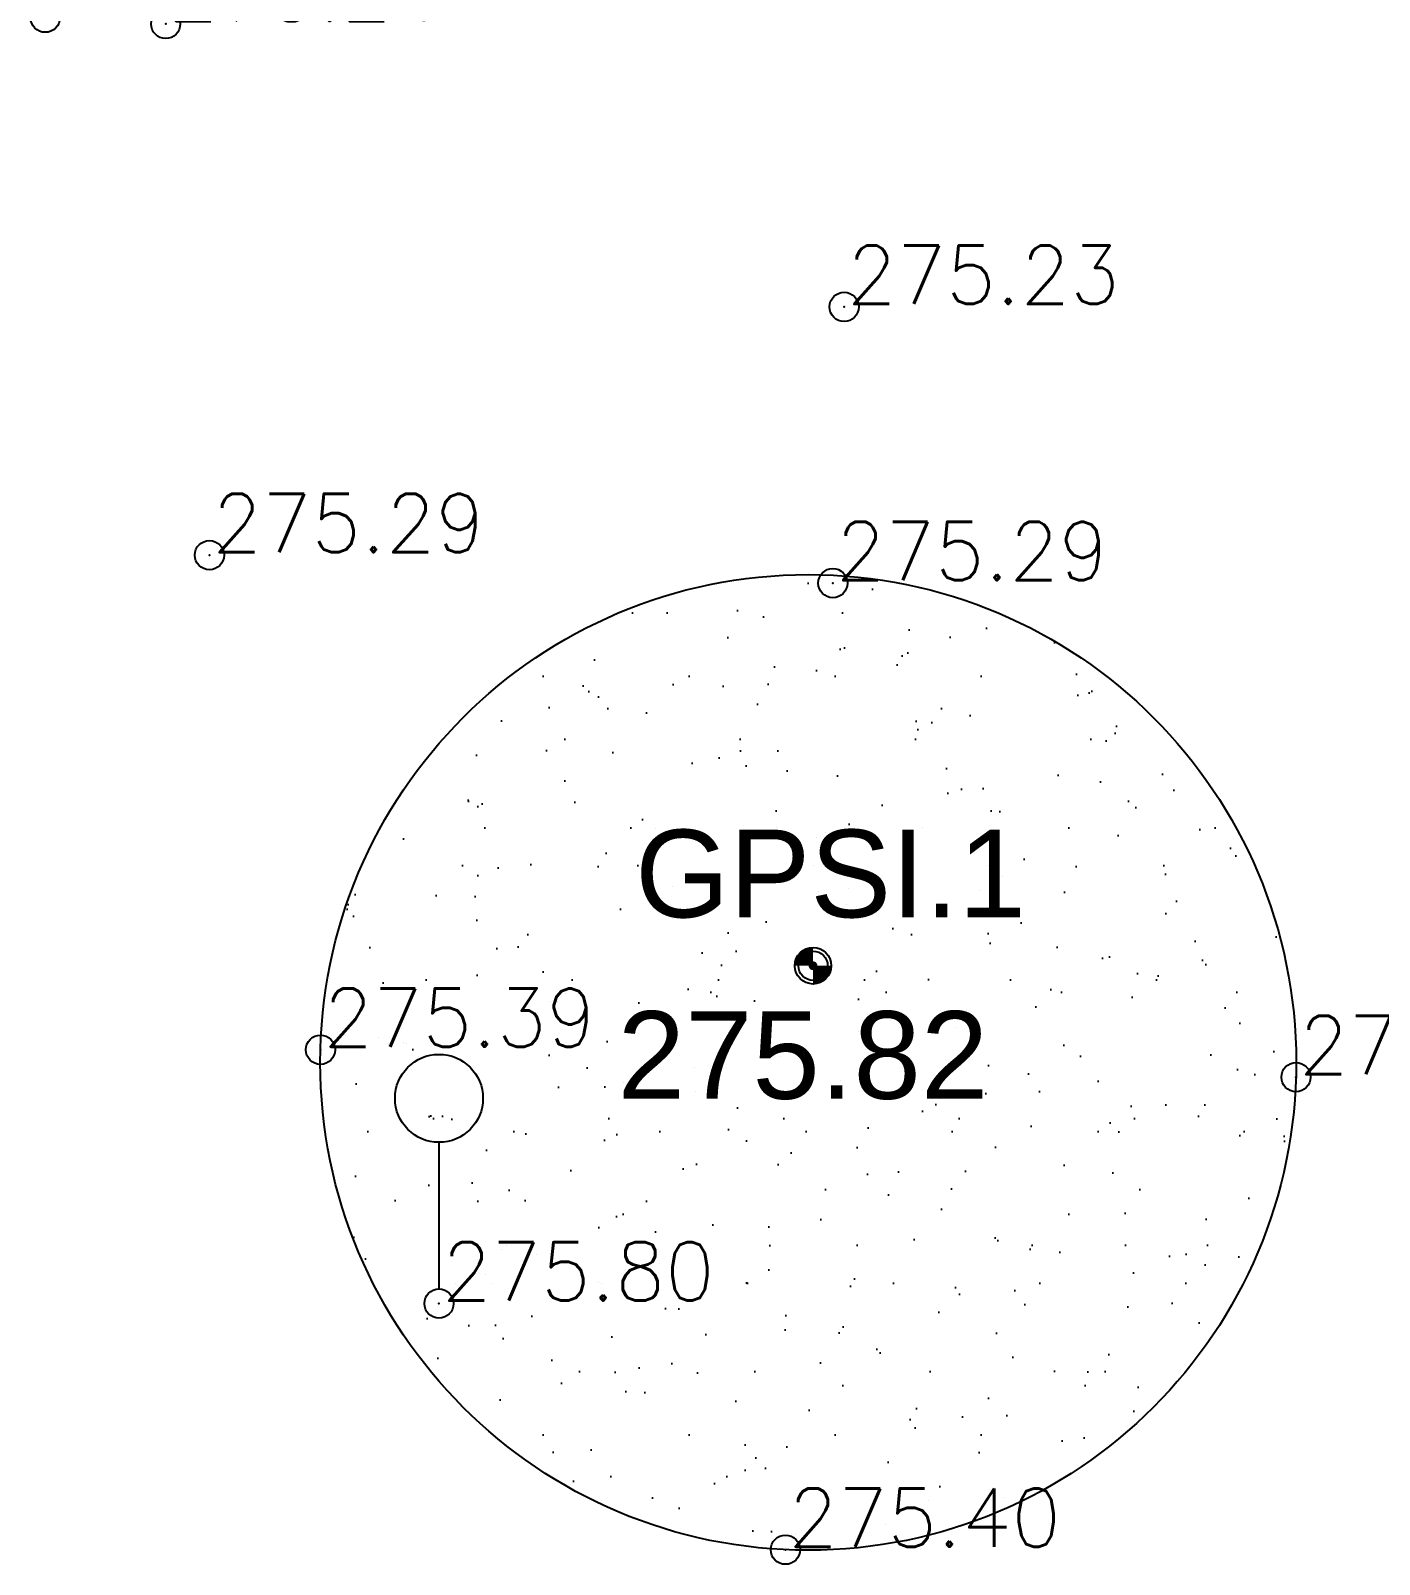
# Model space of a CAD drawing. Header units: millimetres. Extents: x 524954 to 526204, y 9523489 to 9524010.
# Drawn here: x 525441.11 to 525464.19, y 9523661.61 to 9523687.87 of the extents above; entities that cross this region are included whole.
import ezdxf
from ezdxf.enums import TextEntityAlignment as Align

# ---------------------------------------------------------------- set-up
doc = ezdxf.new("R2010")
doc.units = ezdxf.units.MM
doc.header["$PDMODE"] = 32
doc.header["$PDSIZE"] = 0.5
for name, color, linetype in [('Bord_Route_Existante', 6, 'Continuous'), ('Murs', 1, 'Continuous'), ('Signalisation', 7, 'Continuous'), ('TopoAlt', 3, 'Continuous'), ('TopoAlt polygo', 7, 'Continuous'), ('TOPOJIS', 7, 'Continuous'), ('TOPOJIS polygo', 1, 'Continuous'), ('TopoMat polygo', 1, 'Continuous')]:
    doc.layers.add(name, color=color, linetype=linetype)
doc.styles.add('Arial 1.0', font='arial.ttf', dxfattribs={"width": 0.99, "height": 1})
doc.styles.add('Simplex 1.0', font='Simplex.shx', dxfattribs={"width": 0.99, "height": 1})

# ---------------------------------------------------------------- blocks, each defined once
blk = doc.blocks.new('TCPOINT M')
at = {"color": 0}
blk.add_point((0, 0), dxfattribs=at)
at = {"layer": 'TopoAlt', "style": 'Simplex 1.0', "width": 0.99}
blk.add_attdef('ALT', (0.15, 0.15), '', height=1, dxfattribs=at)
blk = doc.blocks.new('r023')
at = {"color": 0, "linetype": 'Continuous'}
blk.add_line((0, 2.75992), (0, 0.25), dxfattribs=at)
blk.add_circle((0.000131, 3.513147), 0.752976, dxfattribs=at)
at = {"color": 0}
blk.add_circle((0, 0), 0.25, dxfattribs=at)
blk = doc.blocks.new('TCPOINT polygo')
at = {"color": 0, "const_width": 0.075}
blk.add_lwpolyline([(0, 0.0375, 1), (0, -0.0375, 1)], format="xyb", close=True, dxfattribs=at)
at = {"color": 0}
blk.add_point((0, 0), dxfattribs=at)
at = {"layer": 'TopoAlt polygo', "style": 'Arial 1.0', "width": 0.99}
blk.add_attdef('ALT', (0.15, 0.15), '', height=2, dxfattribs=at)
at = {"layer": 'TopoMat polygo', "style": 'Arial 1.0', "width": 0.99}
blk.add_attdef('MAT', text='', height=2, dxfattribs=at).set_placement((0.15, -2.5), align=Align.TOP_LEFT)
blk = doc.blocks.new('t014')
at = {"color": 0, "const_width": 1.249375}
for points in [[(0, 0.625313, 0.414214), (-0.625313, 0, 1)], [(0, -0.625312, 0.414214), (0.625313, 0, 0.414214)]]:
    blk.add_lwpolyline(points, format="xyb", dxfattribs=at)
at = {"color": 0}
blk.add_circle((0, 0), 1.25, dxfattribs=at)

msp = doc.modelspace()

# ---------------------------------------------------------------- hatches: boundary and pattern name
at = {"layer": 'Bord_Route_Existante'}
h = msp.add_hatch(dxfattribs=at)
h.set_pattern_fill('ALEA', color=8, scale=0.25, style=0)
h.set_pattern_definition([(312, (0.25, 0), (2.9344428012, 0.62373507155), [0, -1.875]), (67, (-0.125, 0.2165), (-2.9776384537, -0.36560803074), [0, -3.125]), (153, (-0.125, 0.2165), (0.15700786934, -2.99588860306), [0, -2.5]), (180, (-0.125, -0.2165), (1.5, -2.59807621), [0, -2.5]), (74, (-1, 0), (-2.9108871775, -0.7257656872), [0, -2.5]), (286, (-1, 0), (2.9108871775, -0.7257656872), [0, -2.5]), (52, (0.5, -0.866), (-2.97080420516, 0.41751930205), [0, -3.125]), (300, (0.5, 0.866), (2.9999999988, -7e-10), [0, -2.5]), (175, (0.5, 0.866), (1.26785478534, -2.71892335976), [0, -2.5]), (114, (0.125, 0.6495), (-2.9835656849, 0.31358539035), [0, -1.25]), (248, (0.125, -0.6495), (1.8469844247, -2.3640322603), [0, -1.55])])
edge = h.paths.add_edge_path()
edge.add_arc((525454.415, 9523670.203), 8.352, 0, 360)
at = {"layer": 'Murs'}
h = msp.add_hatch(dxfattribs=at)
h.set_pattern_fill('_U', color=256, scale=0.25, angle=45, style=0, pattern_type=0)
h.set_pattern_definition([(45, (0, 0), (-0.1767766952966, 0.1767766952966), [])])
h.paths.add_polyline_path([(525522.555, 9523687.796), (525522.639, 9523687.56), (525524.417, 9523688.127), (525534.444, 9523697.48), (525538.88, 9523701.582), (525556.931, 9523721.969), (525565.292, 9523745.035), (525568.286, 9523770.89), (525545.427, 9523933.532), (525528.838, 9523924.181), (525528.961, 9523923.963), (525545.231, 9523933.134), (525568.034, 9523770.886), (525565.047, 9523745.093), (525556.712, 9523722.099), (525538.701, 9523701.757), (525534.274, 9523697.663), (525524.287, 9523688.348)])
edge = h.paths.add_edge_path()
edge.add_arc((525513.309, 9523684.532), 4.988, 18.2796, 21.1532)
edge.add_line((525517.961, 9523686.332), (525517.818, 9523686.286))
edge.add_arc((525522.648, 9523687.534), 4.988, 194.4849, 197.358)
edge.add_line((525517.887, 9523686.046), (525518.045, 9523686.096))
h.paths.add_polyline_path([(525458.446, 9523694.792), (525458.399, 9523694.546), (525477.143, 9523690.173), (525481.933, 9523689.115), (525509.622, 9523683.346), (525511.515, 9523684.015), (525513.294, 9523684.582), (525513.225, 9523684.822), (525511.436, 9523684.252), (525509.605, 9523683.605), (525481.985, 9523689.36), (525477.198, 9523690.416), (525458.455, 9523694.789)])
h.paths.add_polyline_path([(525447.773, 9523696.954), (525447.834, 9523697.197), (525447.731, 9523697.22), (525442.338, 9523698.118), (525447.975, 9523746.854), (525452.972, 9523788.945), (525457.062, 9523821.504), (525456.814, 9523821.536), (525452.724, 9523788.976), (525447.727, 9523746.883), (525442.062, 9523697.91), (525447.683, 9523696.975)])

# ---------------------------------------------------------------- linework, layer by layer
at = {"layer": 'Bord_Route_Existante'}
msp.add_circle((525454.415, 9523670.203), 8.352, dxfattribs=at)

# ---------------------------------------------------------------- block references
at = {"layer": 'Signalisation'}
msp.add_blockref('r023', (525448.095, 9523666.075), dxfattribs=at)
at = {"layer": 'TOPOJIS'}
ref = msp.add_blockref('TCPOINT M', (525443.417, 9523687.982, 275.24), dxfattribs=at)
ref.add_attrib('ALT', '275.24', (525443.467, 9523688.032, 275.24), dxfattribs={"layer": 'TopoAlt', "height": 1, "style": 'Simplex 1.0', "width": 0.99})
msp.add_blockref('TCPOINT M', (525441.356, 9523688.089, 275.23), dxfattribs=at)
ref = msp.add_blockref('TCPOINT M', (525455.029, 9523683.138, 275.23), dxfattribs=at)
ref.add_attrib('ALT', '275.23', (525455.079, 9523683.188, 275.23), dxfattribs={"layer": 'TopoAlt', "height": 1, "style": 'Simplex 1.0', "width": 0.99})
ref = msp.add_blockref('TCPOINT M', (525444.166, 9523678.888, 275.29), dxfattribs=at)
ref.add_attrib('ALT', '275.29', (525444.216, 9523678.938, 275.29), dxfattribs={"layer": 'TopoAlt', "height": 1, "style": 'Simplex 1.0', "width": 0.99})
ref = msp.add_blockref('TCPOINT M', (525454.836, 9523678.409, 275.29), dxfattribs=at)
ref.add_attrib('ALT', '275.29', (525454.886, 9523678.459, 275.29), dxfattribs={"layer": 'TopoAlt', "height": 1, "style": 'Simplex 1.0', "width": 0.99})
ref = msp.add_blockref('TCPOINT M', (525446.066, 9523670.42, 275.39), dxfattribs=at)
ref.add_attrib('ALT', '275.39', (525446.116, 9523670.47, 275.39), dxfattribs={"layer": 'TopoAlt', "height": 1, "style": 'Simplex 1.0', "width": 0.99})
ref = msp.add_blockref('TCPOINT M', (525462.763, 9523669.951, 275.32), dxfattribs=at)
ref.add_attrib('ALT', '275.32', (525462.813, 9523670.001, 275.32), dxfattribs={"layer": 'TopoAlt', "height": 1, "style": 'Simplex 1.0', "width": 0.99})
ref = msp.add_blockref('TCPOINT M', (525448.095, 9523666.075, 275.8), dxfattribs=at)
ref.add_attrib('ALT', '275.80', (525448.145, 9523666.125, 275.8), dxfattribs={"layer": 'TopoAlt', "height": 1, "style": 'Simplex 1.0', "width": 0.99})
ref = msp.add_blockref('TCPOINT M', (525454.024, 9523661.86, 275.4), dxfattribs=at)
ref.add_attrib('ALT', '275.40', (525454.074, 9523661.91, 275.4), dxfattribs={"layer": 'TopoAlt', "height": 1, "style": 'Simplex 1.0', "width": 0.99})
at = {"layer": 'TOPOJIS polygo'}
ref = msp.add_blockref('TCPOINT polygo', (525454.497, 9523671.858, 275.82), dxfattribs=at)
ref.add_attrib('MAT', 'GPSI.1', (525451.453, 9523672.687, 275.82), dxfattribs={"layer": 'TopoMat polygo', "height": 1.5, "style": 'Arial 1.0', "width": 0.99})
ref.add_attrib('ALT', '275.82', dxfattribs={"layer": 'TopoAlt polygo', "height": 1.5, "style": 'Arial 1.0', "width": 0.99}).set_placement((525451.152, 9523671.08, 275.82), align=Align.TOP_LEFT)
at = {"layer": 'TOPOJIS polygo', "xscale": 0.25, "yscale": 0.25, "zscale": 0.25}
msp.add_blockref('t014', (525454.497, 9523671.858, 275.82), dxfattribs=at)

doc.saveas('drawing.dxf')
